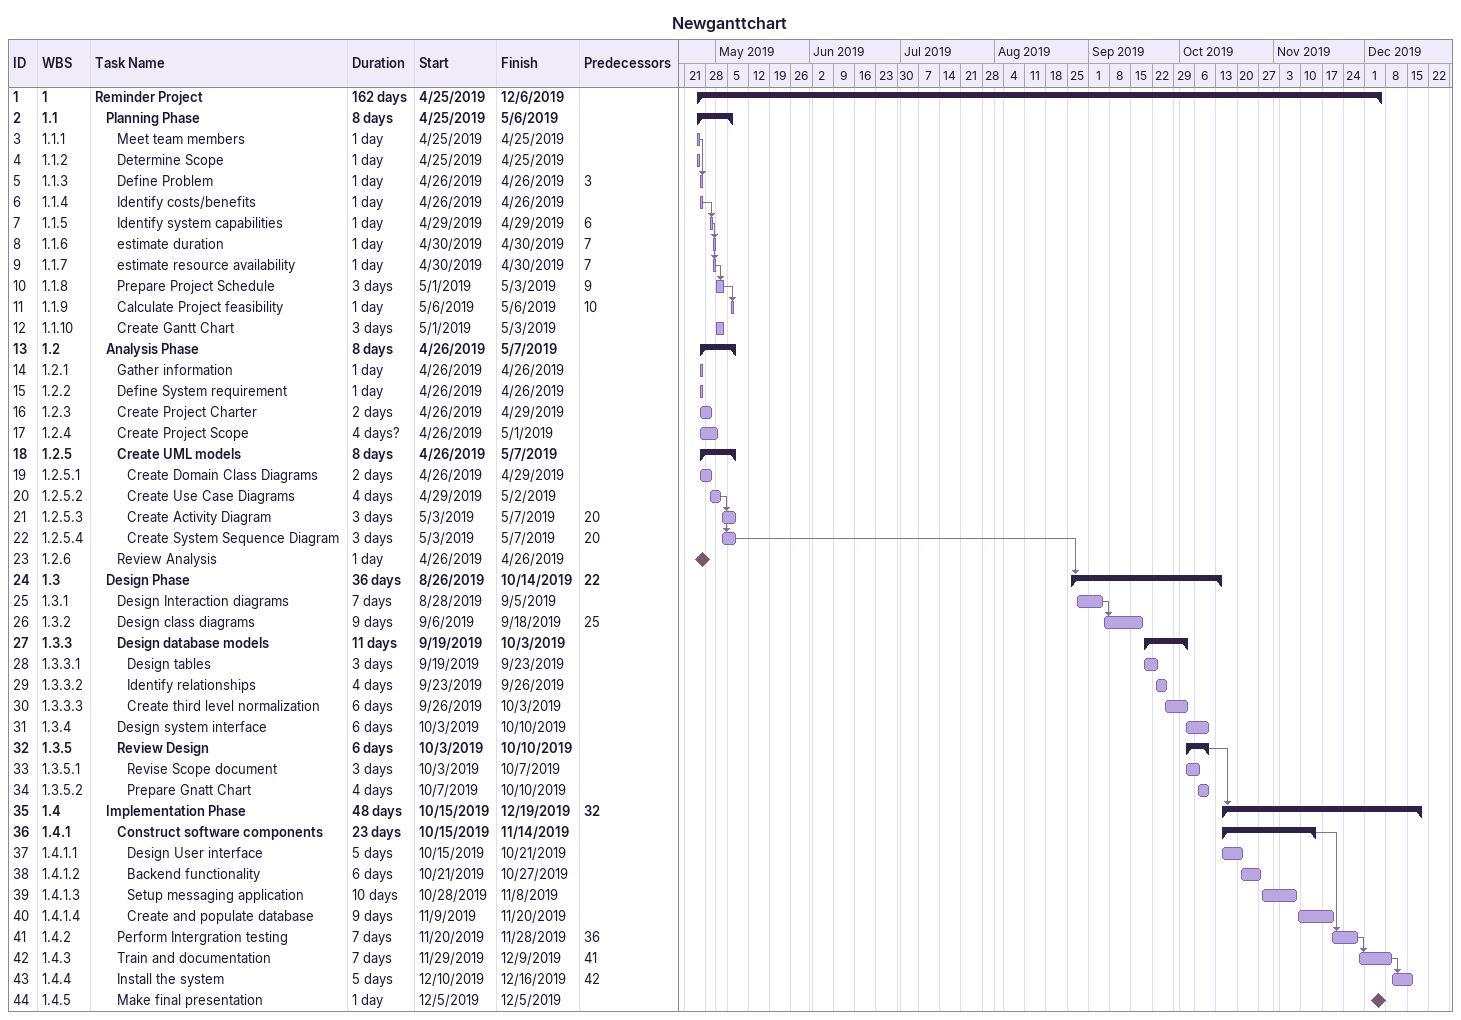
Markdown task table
Newganttchart

| ID | WBS | Task | Duration | Start | Finish | Predecessors |
|---|---|---|---|---|---|---|
| 1 | 1 | **Reminder Project** | 162d | 2019-04-25 | 2019-12-06 |  |
| 2 | 1.1 | **Planning Phase** | 8d | 2019-04-25 | 2019-05-06 |  |
| 3 | 1.1.1 | Meet team members | 1d | 2019-04-25 | 2019-04-25 |  |
| 4 | 1.1.2 | Determine Scope | 1d | 2019-04-25 | 2019-04-25 |  |
| 5 | 1.1.3 | Define Problem | 1d | 2019-04-26 | 2019-04-26 | 3 |
| 6 | 1.1.4 | Identify costs/benefits | 1d | 2019-04-26 | 2019-04-26 |  |
| 7 | 1.1.5 | Identify system capabilities | 1d | 2019-04-29 | 2019-04-29 | 6 |
| 8 | 1.1.6 | estimate duration | 1d | 2019-04-30 | 2019-04-30 | 7 |
| 9 | 1.1.7 | estimate resource availability | 1d | 2019-04-30 | 2019-04-30 | 7 |
| 10 | 1.1.8 | Prepare Project Schedule | 3d | 2019-05-01 | 2019-05-03 | 9 |
| 11 | 1.1.9 | Calculate Project feasibility | 1d | 2019-05-06 | 2019-05-06 | 10 |
| 12 | 1.1.10 | Create Gantt Chart | 3d | 2019-05-01 | 2019-05-03 |  |
| 13 | 1.2 | **Analysis Phase** | 8d | 2019-04-26 | 2019-05-07 |  |
| 14 | 1.2.1 | Gather information | 1d | 2019-04-26 | 2019-04-26 |  |
| 15 | 1.2.2 | Define System requirement | 1d | 2019-04-26 | 2019-04-26 |  |
| 16 | 1.2.3 | Create Project Charter | 2d | 2019-04-26 | 2019-04-29 |  |
| 17 | 1.2.4 | Create Project Scope | 4d? | 2019-04-26 | 2019-05-01 |  |
| 18 | 1.2.5 | **Create UML models** | 8d | 2019-04-26 | 2019-05-07 |  |
| 19 | 1.2.5.1 | Create Domain Class Diagrams | 2d | 2019-04-26 | 2019-04-29 |  |
| 20 | 1.2.5.2 | Create Use Case Diagrams | 4d | 2019-04-29 | 2019-05-02 |  |
| 21 | 1.2.5.3 | Create Activity Diagram | 3d | 2019-05-03 | 2019-05-07 | 20 |
| 22 | 1.2.5.4 | Create System Sequence Diagram | 3d | 2019-05-03 | 2019-05-07 | 20 |
| 23 | 1.2.6 | Review Analysis | 1d | 2019-04-26 | 2019-04-26 |  |
| 24 | 1.3 | **Design Phase** | 36d | 2019-08-26 | 2019-10-14 | 22 |
| 25 | 1.3.1 | Design Interaction diagrams | 7d | 2019-08-28 | 2019-09-05 |  |
| 26 | 1.3.2 | Design class diagrams | 9d | 2019-09-06 | 2019-09-18 | 25 |
| 27 | 1.3.3 | **Design database models** | 11d | 2019-09-19 | 2019-10-03 |  |
| 28 | 1.3.3.1 | Design tables | 3d | 2019-09-19 | 2019-09-23 |  |
| 29 | 1.3.3.2 | Identify relationships | 4d | 2019-09-23 | 2019-09-26 |  |
| 30 | 1.3.3.3 | Create third level normalization | 6d | 2019-09-26 | 2019-10-03 |  |
| 31 | 1.3.4 | Design system interface | 6d | 2019-10-03 | 2019-10-10 |  |
| 32 | 1.3.5 | **Review Design** | 6d | 2019-10-03 | 2019-10-10 |  |
| 33 | 1.3.5.1 | Revise Scope document | 3d | 2019-10-03 | 2019-10-07 |  |
| 34 | 1.3.5.2 | Prepare Gnatt Chart | 4d | 2019-10-07 | 2019-10-10 |  |
| 35 | 1.4 | **Implementation Phase** | 48d | 2019-10-15 | 2019-12-19 | 32 |
| 36 | 1.4.1 | **Construct software components** | 23d | 2019-10-15 | 2019-11-14 |  |
| 37 | 1.4.1.1 | Design User interface | 5d | 2019-10-15 | 2019-10-21 |  |
| 38 | 1.4.1.2 | Backend functionality | 6d | 2019-10-21 | 2019-10-27 |  |
| 39 | 1.4.1.3 | Setup messaging application | 10d | 2019-10-28 | 2019-11-08 |  |
| 40 | 1.4.1.4 | Create and populate database | 9d | 2019-11-09 | 2019-11-20 |  |
| 41 | 1.4.2 | Perform Intergration testing | 7d | 2019-11-20 | 2019-11-28 | 36 |
| 42 | 1.4.3 | Train and documentation | 7d | 2019-11-29 | 2019-12-09 | 41 |
| 43 | 1.4.4 | Install the system | 5d | 2019-12-10 | 2019-12-16 | 42 |
| 44 | 1.4.5 | Make final presentation | 1d | 2019-12-05 | 2019-12-05 |  |
